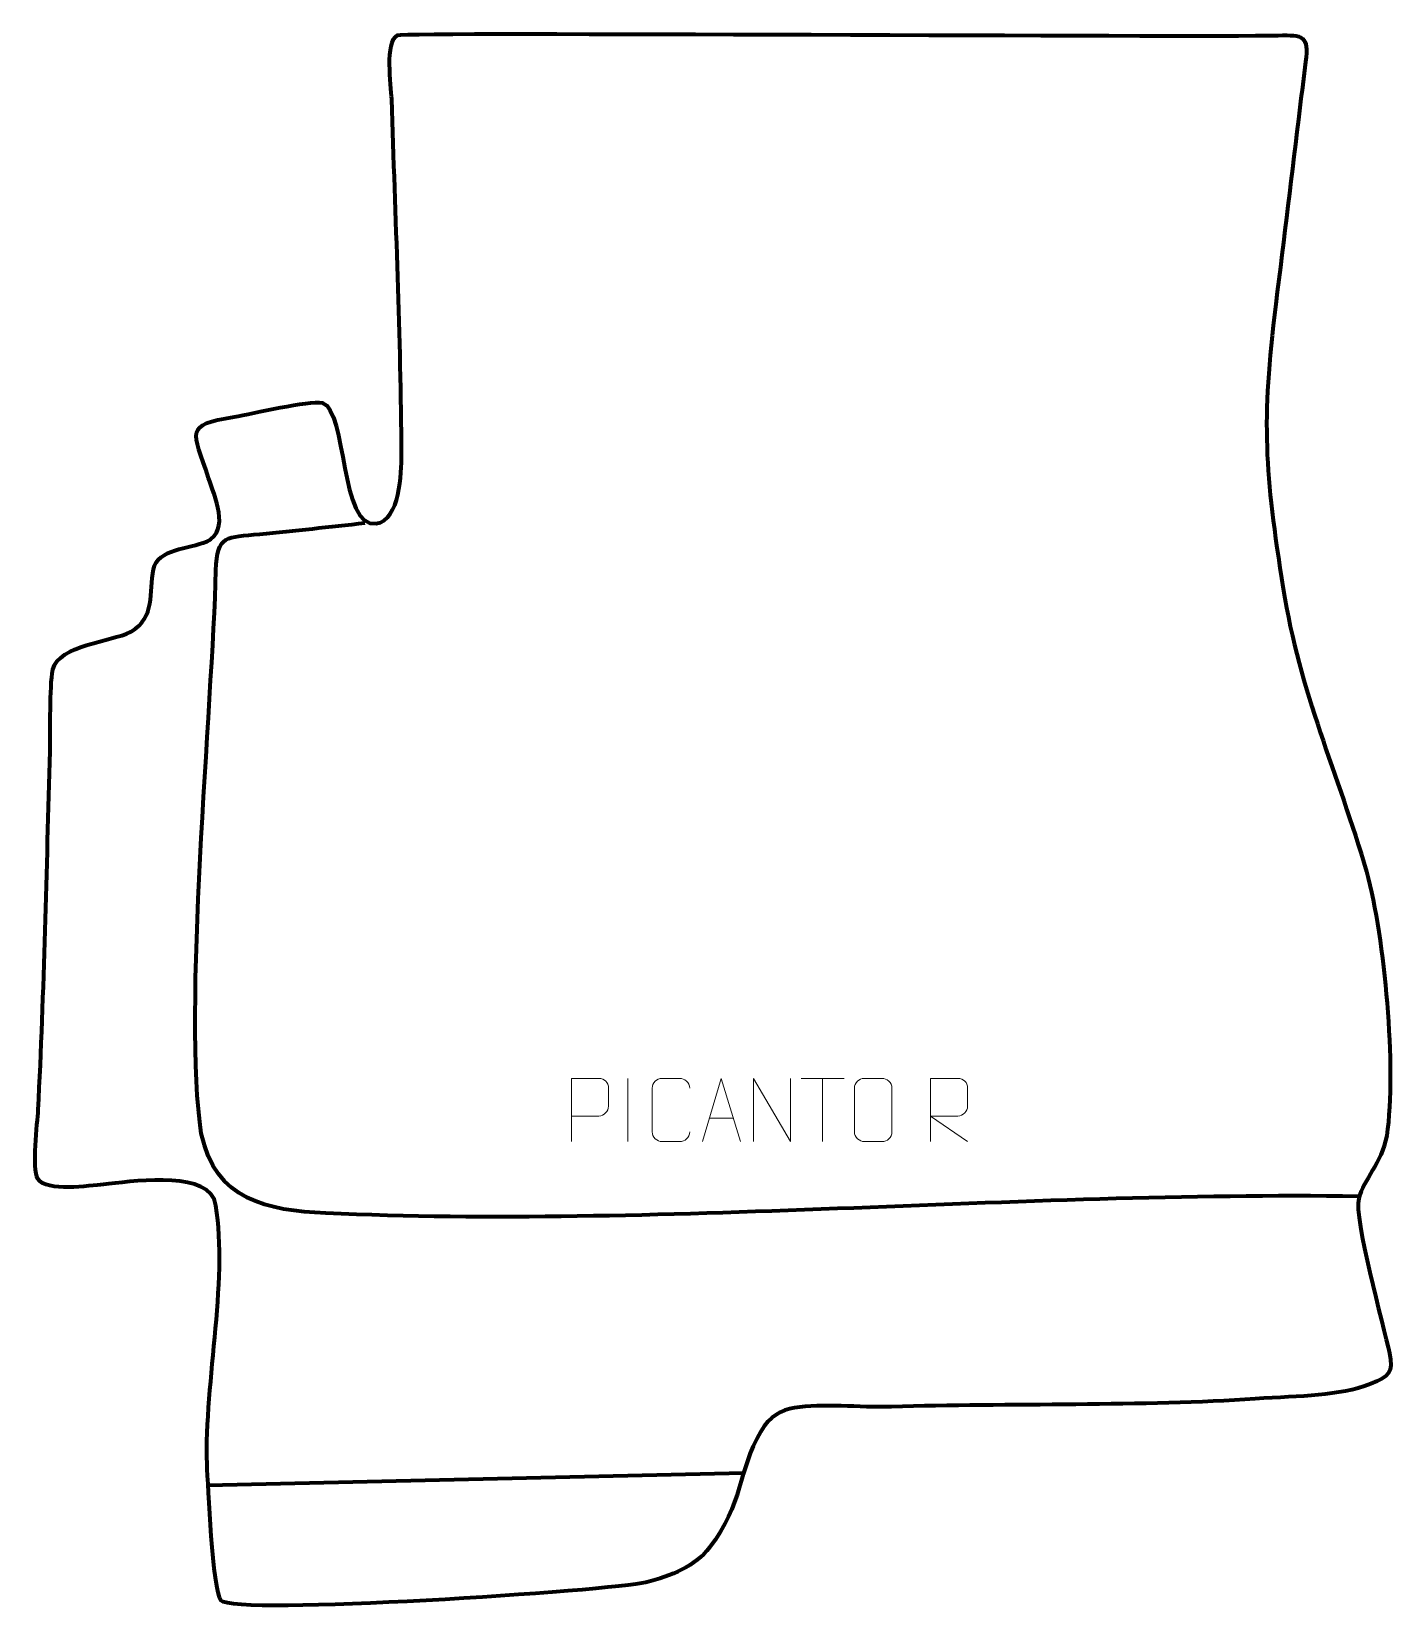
# Model space of a CAD drawing. Header units: millimetres. Extents: x -485 to 54, y 75 to 702.
import ezdxf

# ---------------------------------------------------------------- set-up
doc = ezdxf.new("R2010")
doc.units = ezdxf.units.MM
doc.header["$MEASUREMENT"] = 0
doc.layers.add('layer 2', color=7, linetype='Continuous')
doc.layers.add('layer 3', color=7, linetype='Continuous')

msp = doc.modelspace()

# ---------------------------------------------------------------- linework, layer by layer
at = {"layer": 'layer 2', "color": 142, "lineweight": 158}
msp.add_open_spline([(39.4716, 241.1243), (-94.7184, 242.9811), (-239.6173, 228.5221), (-368.9289, 234.4644), (-368.9289, 234.4644), (-391.9864, 235.524), (-412.572, 239.5447), (-418.1118, 266.0063), (-418.1118, 266.0063), (-425.5453, 312.775), (-413.7237, 435.1656), (-412.3057, 488.6616), (-412.3057, 488.6616), (-411.9315, 502.7774), (-408.1877, 501.7652), (-394.9892, 502.9813), (-394.9892, 502.9813), (-381.1791, 504.2538), (-367.2304, 505.922), (-353.4205, 507.3946)], degree=3, knots=[0, 0, 0, 0, 0.16666667, 0.16666667, 0.16666667, 0.16666667, 0.33333333, 0.33333333, 0.33333333, 0.33333333, 0.5, 0.5, 0.5, 0.5, 0.66666667, 0.66666667, 0.66666667, 0.66666667, 1, 1, 1, 1], dxfattribs=at)
msp.add_open_spline([(-203.6495, 131.7203), (-203.6495, 131.7203), (-415.4226, 126.7722), (-415.4226, 126.7722)], degree=3, dxfattribs=at)
at = {"layer": 'layer 3', "color": 242, "lineweight": 158}
msp.add_open_spline([(18.5684, 689.7564), (19.8772, 700.0208), (17.6431, 700.4345), (7.7241, 700.1925), (7.7241, 700.1925), (-22.9029, 699.4453), (-337.9604, 701.6417), (-340.4718, 700.3104), (-340.4718, 700.3104), (-345.6423, 697.5694), (-342.9941, 680.5316), (-342.8152, 674.9467), (-342.8152, 674.9467), (-341.3347, 628.2216), (-339.1478, 581.1126), (-338.9227, 534.3932), (-338.9227, 534.3932), (-338.888, 527.1939), (-339.5586, 508.4972), (-348.973, 507.1295), (-348.973, 507.1295), (-363.4164, 505.0312), (-360.4915, 551.7657), (-370.2116, 554.8539), (-370.2116, 554.8539), (-375.8471, 555.9654), (-397.4569, 550.5917), (-405.154, 549.3445), (-405.154, 549.3445), (-425.0879, 545.9456), (-421.3109, 544.1397), (-415.2568, 525.121), (-415.2568, 525.121), (-412.9188, 518.0686), (-406.5447, 504.5438), (-415.9019, 500.1), (-415.9019, 500.1), (-423.2725, 497.0291), (-435.2248, 497.376), (-437.0447, 489.0903), (-437.0447, 489.0903), (-438.7511, 479.7819), (-436.1449, 470.1895), (-445.9981, 464.3459), (-445.9981, 464.3459), (-454.0873, 460.2631), (-474.2318, 459.3269), (-476.8324, 449.3911), (-476.8324, 449.3911), (-478.2068, 442.1399), (-477.6954, 425.5293), (-477.9198, 417.1977), (-477.9198, 417.1977), (-479.2551, 370.1148), (-480.1871, 322.3156), (-482.6077, 275.3257), (-482.6077, 275.3257), (-482.9, 270.1661), (-485.1872, 252.0548), (-482.7324, 248.0145), (-482.7324, 248.0145), (-479.4921, 242.6817), (-462.1028, 245.4005), (-456.8117, 245.834), (-456.8117, 245.834), (-446.3816, 246.8584), (-418.7494, 251.3569), (-412.9684, 240.1889), (-412.9684, 240.1889), (-406.6739, 211.6955), (-416.9509, 167.0142), (-415.8494, 135.1966), (-415.8494, 135.1966), (-415.4092, 126.9302), (-413.6509, 85.522), (-410.3369, 81.3337), (-410.3369, 81.3337), (-405.3835, 75.0736), (-254.9277, 85.2629), (-242.3999, 88.4568), (-242.3999, 88.4568), (-232.2123, 91.0541), (-222.7664, 94.9005), (-217.1199, 102.2436), (-217.1199, 102.2436), (-203.6821, 119.7187), (-206.0466, 132.4075), (-196.9056, 148.0943), (-196.9056, 148.0943), (-193.3193, 154.2488), (-188.7624, 156.6484), (-183.5742, 157.5105), (-183.5742, 157.5105), (-172.5503, 159.3423), (-158.1348, 157.5445), (-145.1471, 157.9245), (-145.1471, 157.9245), (-99.8476, 159.2498), (-44.082, 158.0935), (-1.3678, 161.0466), (-1.3678, 161.0466), (17.2037, 162.3306), (31.3184, 161.9909), (44.3539, 166.9766), (44.3539, 166.9766), (51.6223, 169.7566), (53.198, 171.5237), (51.7481, 179.1862), (51.7481, 179.1862), (49.3756, 189.8894), (37.5162, 232.8452), (39.5732, 240.2793), (39.5732, 240.2793), (41.7625, 248.191), (48.3519, 253.8305), (50.6819, 265.0848), (50.6819, 265.0848), (54.4451, 292.513), (49.9124, 342.5008), (42.6706, 369.526), (42.6706, 369.526), (31.2973, 408.2158), (16.1692, 440.665), (9.7346, 481.3252), (9.7346, 481.3252), (2.408, 527.6244), (0.9216, 546.9818), (6.7819, 593.9632), (6.7819, 593.9632), (10.0146, 619.8798), (13.1721, 645.8064), (16.3261, 671.7327), (16.3261, 671.7327), (17.0572, 677.743), (17.8046, 683.7502), (18.5684, 689.7564)], degree=3, knots=[0, 0, 0, 0, 0.02857143, 0.02857143, 0.02857143, 0.02857143, 0.05714286, 0.05714286, 0.05714286, 0.05714286, 0.08571429, 0.08571429, 0.08571429, 0.08571429, 0.11428571, 0.11428571, 0.11428571, 0.11428571, 0.14285714, 0.14285714, 0.14285714, 0.14285714, 0.17142857, 0.17142857, 0.17142857, 0.17142857, 0.2, 0.2, 0.2, 0.2, 0.22857143, 0.22857143, 0.22857143, 0.22857143, 0.25714286, 0.25714286, 0.25714286, 0.25714286, 0.28571429, 0.28571429, 0.28571429, 0.28571429, 0.31428571, 0.31428571, 0.31428571, 0.31428571, 0.34285714, 0.34285714, 0.34285714, 0.34285714, 0.37142857, 0.37142857, 0.37142857, 0.37142857, 0.4, 0.4, 0.4, 0.4, 0.42857143, 0.42857143, 0.42857143, 0.42857143, 0.45714286, 0.45714286, 0.45714286, 0.45714286, 0.48571429, 0.48571429, 0.48571429, 0.48571429, 0.51428571, 0.51428571, 0.51428571, 0.51428571, 0.54285714, 0.54285714, 0.54285714, 0.54285714, 0.57142857, 0.57142857, 0.57142857, 0.57142857, 0.6, 0.6, 0.6, 0.6, 0.62857143, 0.62857143, 0.62857143, 0.62857143, 0.65714286, 0.65714286, 0.65714286, 0.65714286, 0.68571429, 0.68571429, 0.68571429, 0.68571429, 0.71428571, 0.71428571, 0.71428571, 0.71428571, 0.74285714, 0.74285714, 0.74285714, 0.74285714, 0.77142857, 0.77142857, 0.77142857, 0.77142857, 0.8, 0.8, 0.8, 0.8, 0.82857143, 0.82857143, 0.82857143, 0.82857143, 0.85714286, 0.85714286, 0.85714286, 0.85714286, 0.88571429, 0.88571429, 0.88571429, 0.88571429, 0.91428571, 0.91428571, 0.91428571, 0.91428571, 0.94285714, 0.94285714, 0.94285714, 0.94285714, 1, 1, 1, 1], dxfattribs=at)
at = {"layer": 'layer 3', "color": 250, "lineweight": 9}
for points, knots in [([(-271.7441, 262.8011), (-271.7441, 262.8011), (-271.7441, 287.7547), (-271.7441, 287.7547), (-271.7441, 287.7547), (-268.1491, 287.7547), (-264.5538, 287.7547), (-260.9584, 287.7547), (-260.9584, 287.7547), (-258.6332, 287.7168), (-257.0758, 286.2267), (-257.08, 283.8606), (-257.08, 283.8606), (-257.0804, 281.8249), (-257.0804, 278.7656), (-257.08, 276.7296), (-257.08, 276.7296), (-257.0865, 274.8542), (-258.8987, 272.9123), (-260.9083, 272.8932), (-260.9083, 272.8932), (-260.9083, 272.8932), (-271.7441, 272.8932), (-271.7441, 272.8932)], [0, 0, 0, 0, 0.14285714, 0.14285714, 0.14285714, 0.14285714, 0.28571429, 0.28571429, 0.28571429, 0.28571429, 0.42857143, 0.42857143, 0.42857143, 0.42857143, 0.57142857, 0.57142857, 0.57142857, 0.57142857, 0.71428571, 0.71428571, 0.71428571, 0.71428571, 1, 1, 1, 1]), ([(-224.989, 266.6189), (-225.1288, 264.2955), (-226.806, 262.8159), (-228.9537, 262.8051), (-228.9537, 262.8051), (-231.2856, 262.8055), (-233.6175, 262.8055), (-235.949, 262.8051), (-235.949, 262.8051), (-237.874, 262.6997), (-239.8461, 264.5842), (-239.8349, 266.6015), (-239.8349, 266.6015), (-239.8345, 272.3716), (-239.8345, 278.1413), (-239.8349, 283.9106), (-239.8349, 283.9106), (-239.8307, 286.0487), (-238.084, 287.7679), (-235.9316, 287.7544), (-235.9316, 287.7544), (-233.6059, 287.7544), (-231.2798, 287.7544), (-228.9537, 287.7544), (-228.9537, 287.7544), (-227.0071, 287.7899), (-225.0157, 286.2984), (-224.989, 283.8608)], [0, 0, 0, 0, 0.125, 0.125, 0.125, 0.125, 0.25, 0.25, 0.25, 0.25, 0.375, 0.375, 0.375, 0.375, 0.5, 0.5, 0.5, 0.5, 0.625, 0.625, 0.625, 0.625, 0.75, 0.75, 0.75, 0.75, 1, 1, 1, 1]), ([(-219.8825, 262.8012), (-219.8825, 262.8012), (-212.5115, 287.7547), (-212.5115, 287.7547), (-212.5115, 287.7547), (-212.5115, 287.7547), (-204.9416, 262.8012), (-204.9416, 262.8012)], [0, 0, 0, 0, 0.33333333, 0.33333333, 0.33333333, 0.33333333, 1, 1, 1, 1]), ([(-199.7394, 262.8012), (-199.7394, 262.8012), (-199.7394, 287.7547), (-199.7394, 287.7547), (-199.7394, 287.7547), (-199.7394, 287.7547), (-185.0846, 262.8012), (-185.0846, 262.8012), (-185.0846, 262.8012), (-185.0846, 262.8012), (-185.0846, 287.7547), (-185.0846, 287.7547)], [0, 0, 0, 0, 0.25, 0.25, 0.25, 0.25, 0.5, 0.5, 0.5, 0.5, 1, 1, 1, 1]), ([(-155.9316, 287.7544), (-153.6059, 287.7544), (-151.2798, 287.7544), (-148.9537, 287.7544), (-148.9537, 287.7544), (-147.0071, 287.79), (-145.0157, 286.2984), (-144.989, 283.8608), (-144.989, 283.8608), (-144.9894, 278.1139), (-144.9894, 272.3666), (-144.989, 266.6189), (-144.989, 266.6189), (-145.1288, 264.2955), (-146.806, 262.8159), (-148.9537, 262.8051), (-148.9537, 262.8051), (-151.2856, 262.8055), (-153.6175, 262.8055), (-155.949, 262.8051), (-155.949, 262.8051), (-157.874, 262.6997), (-159.8461, 264.5842), (-159.8349, 266.6015), (-159.8349, 266.6015), (-159.8346, 272.3716), (-159.8346, 278.1413), (-159.8349, 283.9106), (-159.8349, 283.9106), (-159.8307, 286.0487), (-158.084, 287.7679), (-155.9316, 287.7544)], [0, 0, 0, 0, 0.11111111, 0.11111111, 0.11111111, 0.11111111, 0.22222222, 0.22222222, 0.22222222, 0.22222222, 0.33333333, 0.33333333, 0.33333333, 0.33333333, 0.44444444, 0.44444444, 0.44444444, 0.44444444, 0.55555556, 0.55555556, 0.55555556, 0.55555556, 0.66666667, 0.66666667, 0.66666667, 0.66666667, 0.77777778, 0.77777778, 0.77777778, 0.77777778, 1, 1, 1, 1]), ([(-129.7441, 262.8012), (-129.7441, 262.8012), (-129.7441, 287.7547), (-129.7441, 287.7547), (-129.7441, 287.7547), (-126.1493, 287.7547), (-122.5538, 287.7547), (-118.9586, 287.7547), (-118.9586, 287.7547), (-116.6333, 287.717), (-115.076, 286.227), (-115.0801, 283.8606), (-115.0801, 283.8606), (-115.0805, 281.8251), (-115.0805, 278.7657), (-115.0801, 276.7297), (-115.0801, 276.7297), (-115.0866, 274.8542), (-116.8989, 272.9124), (-118.9084, 272.8933), (-118.9084, 272.8933), (-118.9084, 272.8933), (-129.7441, 272.8933), (-129.7441, 272.8933), (-129.7441, 272.8933), (-129.7441, 272.8933), (-115.0894, 262.8012), (-115.0894, 262.8012)], [0, 0, 0, 0, 0.125, 0.125, 0.125, 0.125, 0.25, 0.25, 0.25, 0.25, 0.375, 0.375, 0.375, 0.375, 0.5, 0.5, 0.5, 0.5, 0.625, 0.625, 0.625, 0.625, 0.75, 0.75, 0.75, 0.75, 1, 1, 1, 1])]:
    msp.add_open_spline(points, degree=3, knots=knots, dxfattribs=at)
for points in [[(-249.412, 287.765), (-249.412, 287.765), (-249.412, 262.7909), (-249.412, 262.7909)], [(-180.9056, 287.7312), (-180.9056, 287.7312), (-163.9184, 287.7312), (-163.9184, 287.7312)], [(-172.4118, 262.8012), (-172.4118, 262.8012), (-172.4118, 287.7547), (-172.4118, 287.7547)], [(-217.1599, 272.0506), (-217.1599, 272.0506), (-207.6642, 272.0506), (-207.6642, 272.0506)]]:
    msp.add_open_spline(points, degree=3, dxfattribs=at)

doc.saveas('drawing.dxf')
